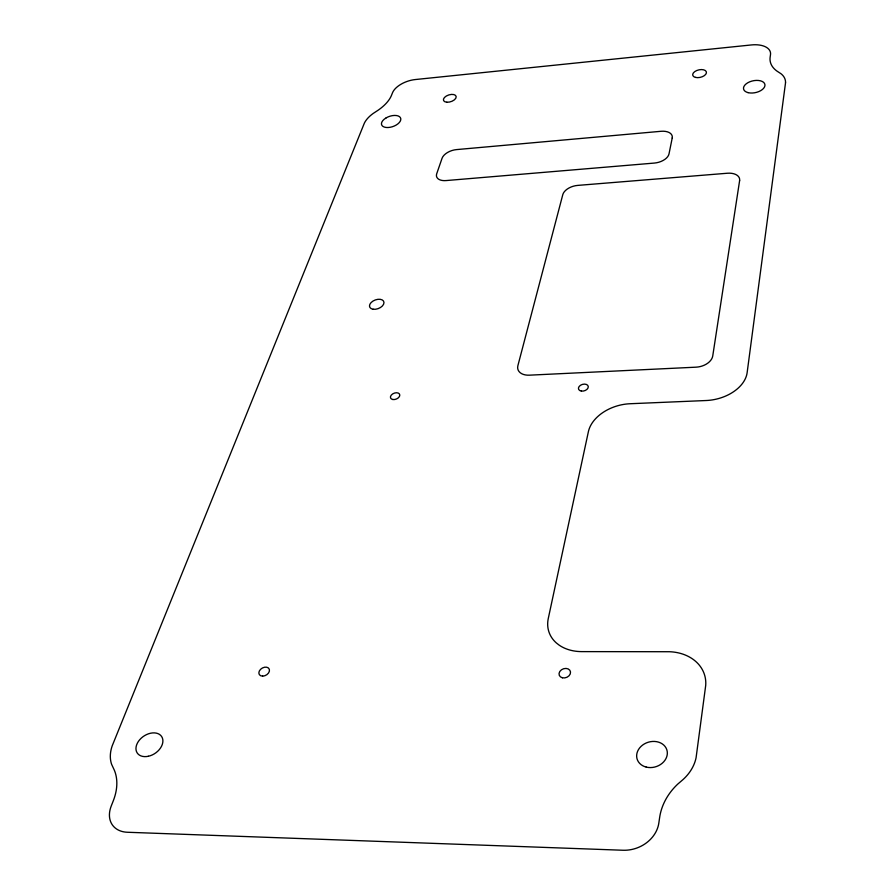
<?xml version="1.0" encoding="UTF-8"?>
<svg xmlns="http://www.w3.org/2000/svg" width="895" height="895" viewBox="0 0 895 895"><rect width="100%" height="100%" fill="white"/><g stroke="black" fill="none" stroke-linecap="round" stroke-linejoin="round"><path stroke-width="1.34" d="M785.541 82.709L747.135 372.667A37.445 25.094 -12.6 0 1 706.166 400.524L630.114 403.734A37.858 26.033 -15.3 0 0 588.384 431.703L548.288 618.445A41.662 31.717 -18.3 0 0 556.343 642.946L559.174 645.15A41.662 31.717 -18.3 0 0 581.784 651.616L669.471 651.728A43.821 34.95 -15.6 0 1 705.707 685.413L696.075 757.796A45.22 37.277 -17 0 1 681.229 781.111L677.806 784.054A65.122 55.848 -12.8 0 0 659.637 817.527L658.821 823.109A32.041 27.186 -20 0 1 622.976 850.25L127.426 832.26A30.598 21.726 -36.5 0 1 111.26 805.959L113.229 800.947A60.737 41.606 -37.1 0 0 114.381 770.293L111.618 764.341A42.781 29.904 -34.3 0 1 112.199 745.848L364.377 123.107A29.266 15.629 -19 0 1 373.103 113.508L377.992 110.298A39.257 20.395 -19.5 0 0 391.574 95.15L392.48 92.845A19.791 10.371 -18.5 0 1 415.336 79.543L751.42 44.94A21.335 11.523 -12.3 0 1 770.505 54.673L770.159 57.079A43.463 23.505 -11.1 0 0 777.073 71.175L780.988 73.726A31.683 17.508 -12.1 0 1 785.541 82.709M739.628 180.555L712.744 355.953A15.282 10.125 -13 0 1 696.03 367.174L529.37 375.173A14.756 9.599 -17.7 0 1 517.892 365.652L562.787 194.662A13.358 7.82 -15.8 0 1 577.711 185.399L727.4 173.238A13.828 8.167 -12.4 0 1 739.628 180.555M672.223 137.987L669.012 153.895A13.302 7.663 -14 0 1 654.368 163.069L446.034 180.577A12.743 7.16 -18.3 0 1 436.715 173.742L442.063 158.281A12.608 7.026 -18.1 0 1 456.528 149.599L661.013 131.296A13.179 7.507 -13.9 0 1 672.223 137.987M386.148 117.871L384.179 119.248A10.08 5.381 -19 0 0 387.994 127.526A10.08 5.381 -19 0 0 400.77 118.599A10.08 5.381 -19 0 0 386.148 117.871M748.097 92.644A10.908 6.03 -12.1 0 0 764.934 85.663A10.908 6.03 -12.1 0 0 749.674 81.837A10.908 6.03 -12.1 0 0 748.097 92.644M148.324 756.275A14.723 10.292 -34.3 0 0 161.603 736.473A14.723 10.292 -34.3 0 0 138.345 741.507A14.723 10.292 -34.3 0 0 148.324 756.275M646.201 767.082A15.573 12.832 -17 0 0 667.2 751.308A15.573 12.832 -17 0 0 642.565 745.099A15.573 12.832 -17 0 0 646.201 767.082M262.627 676.128A5.683 4.039 -30 0 0 269.35 669.382A5.683 4.039 -30 0 0 260.534 669.359A5.683 4.039 -30 0 0 262.627 676.128M562.396 677.784A5.885 4.587 -20.1 0 0 570.507 671.977A5.885 4.587 -20.1 0 0 561.433 669.807A5.885 4.587 -20.1 0 0 562.396 677.784M392.871 399.517A4.878 3.132 -21.4 0 0 399.796 395.064A4.878 3.132 -21.4 0 0 392.681 393.901A4.878 3.132 -21.4 0 0 392.871 399.517M581.347 391.07A5.046 3.356 -16.4 0 0 588.261 386.495A5.046 3.356 -16.4 0 0 580.463 385.297A5.046 3.356 -16.4 0 0 581.347 391.07M695.493 77.406A7.015 3.815 -13.2 0 0 706.401 72.92A7.015 3.815 -13.2 0 0 696.78 70.504A7.015 3.815 -13.2 0 0 695.493 77.406M446.862 102.231A6.634 3.535 -17.9 0 0 456.193 96.705A6.634 3.535 -17.9 0 0 446.325 96.022A6.634 3.535 -17.9 0 0 446.862 102.231M373.215 309.256A7.552 4.564 -20.8 0 0 383.977 302.544A7.552 4.564 -20.8 0 0 373.002 301.056A7.552 4.564 -20.8 0 0 373.215 309.256"/></g></svg>
